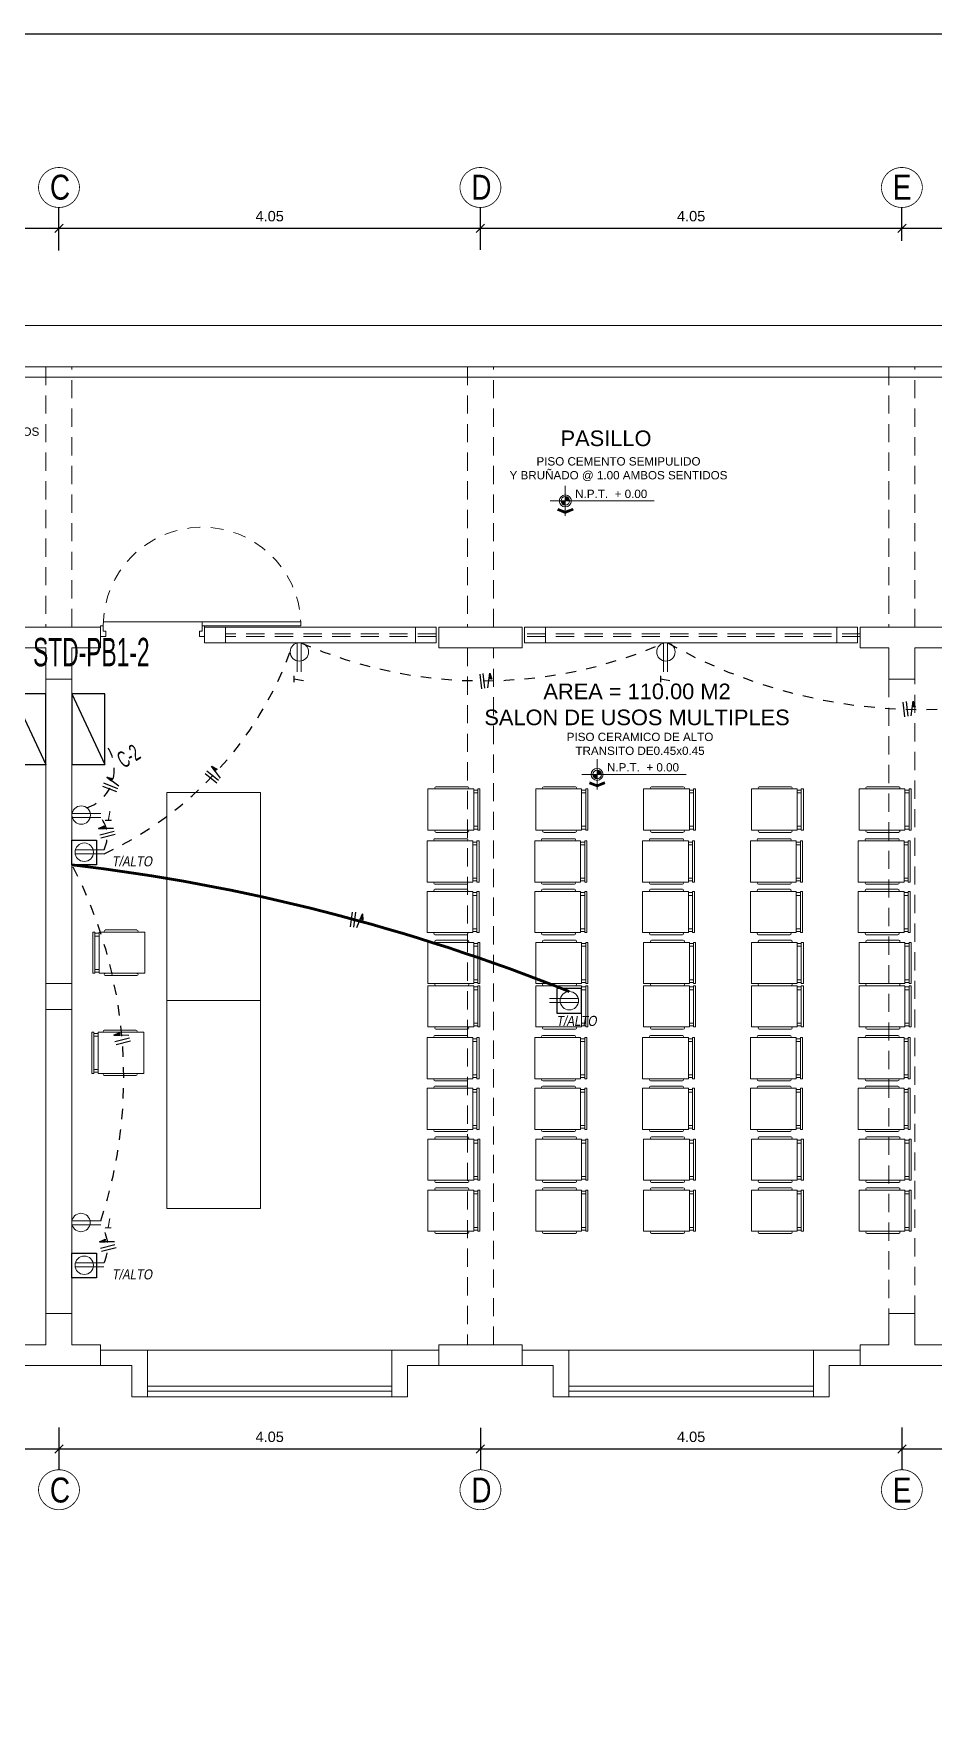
# Model space of a CAD drawing. Header units: millimetres. Extents: x 3354 to 3637, y 1117 to 1358.
# Drawn here: x 3441.74 to 3450.38, y 1136.59 to 1152.9 of the extents above; entities that cross this region are included whole.
import ezdxf

# ---------------------------------------------------------------- set-up
doc = ezdxf.new("R2010")
doc.units = ezdxf.units.MM
for name, pattern in [('DASHED', [0.75, 0.5, -0.25]), ('DASHED2', [0.375, 0.25, -0.125]), ('TRAZOS2', [0.225, 0.15, -0.075])]:
    doc.linetypes.add(name, pattern=pattern)
for name, color, linetype, lineweight in [('cables', 152, 'Continuous', 60), ('CASCO', 252, 'Continuous', 9), ('INST. TOMAC.', 3, 'DASHED', 30), ('TABLERO', 122, 'Continuous', 25)]:
    doc.layers.add(name, color=color, linetype=linetype, lineweight=lineweight)
doc.layers.add('Efec-muebles', color=7, linetype='Continuous', lineweight=13, true_color=0x85826f)
doc.layers.add('N° cond', color=141, linetype='Continuous')
doc.styles.add('1', font='arial.ttf')
doc.styles.add('2-SIETE', font='ARIALN.TTF', dxfattribs={"height": 0.07})
doc.styles.add('BYE', font='ARIALN.TTF', dxfattribs={"oblique": 10, "height": 2})
doc.styles.get("Standard").update_dxf_attribs({"font": 'arial.ttf'})
doc.styles.add('style1', font='arial.ttf')
doc.styles.add('style2', font='arial.ttf')
doc.dimstyles.new('Esc  1  50', dxfattribs={"dimtxt": 0.1, "dimasz": 0.08, "dimexe": 0.2, "dimexo": 0.15, "dimgap": 0.065, "dimtad": 1, "dimzin": 4, "dimdsep": 46, "dimtxsty": 'Standard', "dimblk": 'OBLIQUE', "dimcen": 0.12, "dimdle": 0.15, "dimadec": 0, "dimazin": 0, "dimtfac": 1, "dimtix": 1, "dimtmove": 0, "dimatfit": 3, "dimldrblk": 'OBLIQUE', "dimfxl": 1, "dimarcsym": 0})

# ---------------------------------------------------------------- blocks, each defined once
blk = doc.blocks.new('_Oblique')
at = {"color": 0, "linetype": 'ByBlock', "lineweight": -2}
blk.add_line((-0.5, -0.5), (0.5, 0.5), dxfattribs=at)
blk = doc.blocks.new('*D100')
at = {"layer": 'CASCO', "color": 0, "lineweight": -2, "transparency": 16777216}
for p, q in [((3437.926, 1139.499), (3437.926, 1139.093)), ((3441.976, 1139.499), (3441.976, 1139.093)), ((3437.776, 1139.293), (3442.126, 1139.293))]:
    blk.add_line(p, q, dxfattribs=at)
at = {"layer": 'Defpoints', "color": 0, "transparency": 16777216}
for p in [(3437.926, 1139.649), (3441.976, 1139.649), (3441.976, 1139.293)]:
    blk.add_point(p, dxfattribs=at)
at = {"layer": 'CASCO', "color": 0, "lineweight": -2, "transparency": 16777216, "xscale": 0.08, "yscale": 0.08, "zscale": 0.08, "rotation": 180}
blk.add_blockref('_Oblique', (3437.926, 1139.293), dxfattribs=at)
at = {"layer": 'CASCO', "color": 0, "lineweight": -2, "transparency": 16777216, "xscale": 0.08, "yscale": 0.08, "zscale": 0.08}
blk.add_blockref('_Oblique', (3441.976, 1139.293), dxfattribs=at)
at = {"layer": 'CASCO', "color": 0, "transparency": 16777216, "insert": (3439.951, 1139.409), "char_height": 0.1, "attachment_point": 5}
blk.add_mtext('4.05', dxfattribs=at)
blk = doc.blocks.new('*D101')
at = {"layer": 'CASCO', "color": 0, "lineweight": -2, "transparency": 16777216}
for p, q in [((3441.976, 1139.499), (3441.976, 1139.093)), ((3446.026, 1139.495), (3446.026, 1139.093)), ((3441.826, 1139.293), (3446.176, 1139.293))]:
    blk.add_line(p, q, dxfattribs=at)
at = {"layer": 'Defpoints', "color": 0, "transparency": 16777216}
for p in [(3441.976, 1139.649), (3446.026, 1139.645), (3446.026, 1139.293)]:
    blk.add_point(p, dxfattribs=at)
at = {"layer": 'CASCO', "color": 0, "lineweight": -2, "transparency": 16777216, "xscale": 0.08, "yscale": 0.08, "zscale": 0.08, "rotation": 180}
blk.add_blockref('_Oblique', (3441.976, 1139.293), dxfattribs=at)
at = {"layer": 'CASCO', "color": 0, "lineweight": -2, "transparency": 16777216, "xscale": 0.08, "yscale": 0.08, "zscale": 0.08}
blk.add_blockref('_Oblique', (3446.026, 1139.293), dxfattribs=at)
at = {"layer": 'CASCO', "color": 0, "transparency": 16777216, "insert": (3444.001, 1139.409), "char_height": 0.1, "attachment_point": 5}
blk.add_mtext('4.05', dxfattribs=at)
blk = doc.blocks.new('*D102')
at = {"layer": 'CASCO', "color": 0, "lineweight": -2, "transparency": 16777216}
for p, q in [((3446.026, 1139.495), (3446.026, 1139.093)), ((3450.076, 1139.499), (3450.076, 1139.093)), ((3445.876, 1139.293), (3450.226, 1139.293))]:
    blk.add_line(p, q, dxfattribs=at)
at = {"layer": 'Defpoints', "color": 0, "transparency": 16777216}
for p in [(3450.076, 1139.649), (3446.026, 1139.645), (3450.076, 1139.293)]:
    blk.add_point(p, dxfattribs=at)
at = {"layer": 'CASCO', "color": 0, "lineweight": -2, "transparency": 16777216, "xscale": 0.08, "yscale": 0.08, "zscale": 0.08, "rotation": 180}
blk.add_blockref('_Oblique', (3446.026, 1139.293), dxfattribs=at)
at = {"layer": 'CASCO', "color": 0, "lineweight": -2, "transparency": 16777216, "xscale": 0.08, "yscale": 0.08, "zscale": 0.08}
blk.add_blockref('_Oblique', (3450.076, 1139.293), dxfattribs=at)
at = {"layer": 'CASCO', "color": 0, "transparency": 16777216, "insert": (3448.051, 1139.409), "char_height": 0.1, "attachment_point": 5}
blk.add_mtext('4.05', dxfattribs=at)
blk = doc.blocks.new('*D103')
at = {"layer": 'CASCO', "color": 0, "lineweight": -2, "transparency": 16777216}
for p, q in [((3450.076, 1139.499), (3450.076, 1139.093)), ((3454.126, 1139.499), (3454.126, 1139.093)), ((3449.926, 1139.293), (3454.276, 1139.293))]:
    blk.add_line(p, q, dxfattribs=at)
at = {"layer": 'Defpoints', "color": 0, "transparency": 16777216}
for p in [(3450.076, 1139.649), (3454.126, 1139.649), (3454.126, 1139.293)]:
    blk.add_point(p, dxfattribs=at)
at = {"layer": 'CASCO', "color": 0, "lineweight": -2, "transparency": 16777216, "xscale": 0.08, "yscale": 0.08, "zscale": 0.08, "rotation": 180}
blk.add_blockref('_Oblique', (3450.076, 1139.293), dxfattribs=at)
at = {"layer": 'CASCO', "color": 0, "lineweight": -2, "transparency": 16777216, "xscale": 0.08, "yscale": 0.08, "zscale": 0.08}
blk.add_blockref('_Oblique', (3454.126, 1139.293), dxfattribs=at)
at = {"layer": 'CASCO', "color": 0, "transparency": 16777216, "insert": (3452.101, 1139.409), "char_height": 0.1, "attachment_point": 5}
blk.add_mtext('4.05', dxfattribs=at)
blk = doc.blocks.new('*D112')
at = {"layer": 'CASCO', "color": 0, "lineweight": -2, "transparency": 16777216}
for p, q in [((3437.926, 1150.816), (3437.926, 1151.228)), ((3441.976, 1150.816), (3441.976, 1151.228)), ((3437.776, 1151.028), (3442.126, 1151.028))]:
    blk.add_line(p, q, dxfattribs=at)
at = {"layer": 'Defpoints', "color": 0, "transparency": 16777216}
for p in [(3441.976, 1151.028), (3437.926, 1150.666), (3441.976, 1150.666)]:
    blk.add_point(p, dxfattribs=at)
at = {"layer": 'CASCO', "color": 0, "lineweight": -2, "transparency": 16777216, "xscale": 0.08, "yscale": 0.08, "zscale": 0.08, "rotation": 180}
blk.add_blockref('_Oblique', (3437.926, 1151.028), dxfattribs=at)
at = {"layer": 'CASCO', "color": 0, "lineweight": -2, "transparency": 16777216, "xscale": 0.08, "yscale": 0.08, "zscale": 0.08}
blk.add_blockref('_Oblique', (3441.976, 1151.028), dxfattribs=at)
at = {"layer": 'CASCO', "color": 0, "transparency": 16777216, "insert": (3439.951, 1151.144), "char_height": 0.1, "attachment_point": 5}
blk.add_mtext('4.05', dxfattribs=at)
blk = doc.blocks.new('*D113')
at = {"layer": 'CASCO', "color": 0, "lineweight": -2, "transparency": 16777216}
for p, q in [((3441.976, 1150.816), (3441.976, 1151.228)), ((3446.026, 1150.821), (3446.026, 1151.228)), ((3441.826, 1151.028), (3446.176, 1151.028))]:
    blk.add_line(p, q, dxfattribs=at)
at = {"layer": 'Defpoints', "color": 0, "transparency": 16777216}
for p in [(3446.026, 1151.028), (3441.976, 1150.666), (3446.026, 1150.671)]:
    blk.add_point(p, dxfattribs=at)
at = {"layer": 'CASCO', "color": 0, "lineweight": -2, "transparency": 16777216, "xscale": 0.08, "yscale": 0.08, "zscale": 0.08, "rotation": 180}
blk.add_blockref('_Oblique', (3441.976, 1151.028), dxfattribs=at)
at = {"layer": 'CASCO', "color": 0, "lineweight": -2, "transparency": 16777216, "xscale": 0.08, "yscale": 0.08, "zscale": 0.08}
blk.add_blockref('_Oblique', (3446.026, 1151.028), dxfattribs=at)
at = {"layer": 'CASCO', "color": 0, "transparency": 16777216, "insert": (3444.001, 1151.144), "char_height": 0.1, "attachment_point": 5}
blk.add_mtext('4.05', dxfattribs=at)
blk = doc.blocks.new('THT')
for p, q in [((-1.074, 0.413), (-1.014, 0.413)), ((-1.074, 0.293), (-1.074, 0.413)), ((-1.014, 0.413), (-1.014, 0.353)), ((0.126, 0.413), (0.066, 0.413)), ((0.066, 0.413), (0.066, 0.353)), ((0.126, 0.293), (0.126, 0.413)), ((-1.044, 0.293), (-1.074, 0.293)), ((-1.044, 0.353), (-1.044, 0.293)), ((-1.014, 0.353), (-1.044, 0.353)), ((0.096, 0.245), (-1.044, 0.245)), ((0.066, 0.353), (0.096, 0.353)), ((0.096, 0.353), (0.096, 0.293)), ((0.096, 0.293), (0.126, 0.293)), ((0.096, 0.293), (0.096, 0.245)), ((1.236, 0.293), (0.096, 0.293)), ((0.096, 0.245), (1.236, 0.245)), ((1.236, 0.245), (1.236, 0.293))]:
    blk.add_line(p, q)
at = {"linetype": 'TRAZOS2'}
blk.add_arc((0.096, 0.293), 1.14, 180, 357.5868, dxfattribs=at)
blk = doc.blocks.new('dtyrdyt')
at = {"layer": 'CASCO'}
h = blk.add_hatch(color=256, dxfattribs=at)
h.paths.add_polyline_path([(850.126, 424.939), (850.167, 424.939, 0.414214), (850.126, 424.98)])
h.paths.add_polyline_path([(850.126, 424.898), (850.126, 424.939), (850.084, 424.939, 0.414214)])
blk.add_hatch(color=256, dxfattribs=at).paths.add_polyline_path([(850.126, 424.839), (850.057, 424.867), (850.049, 424.849), (850.126, 424.818), (850.202, 424.849), (850.194, 424.867)])
for p, q in [((850.126, 424.939), (850.126, 425.084)), ((849.981, 424.939), (850.981, 424.939)), ((850.126, 424.818), (850.049, 424.849)), ((850.126, 424.839), (850.057, 424.867)), ((850.126, 424.939), (850.126, 424.795)), ((850.126, 424.839), (850.194, 424.867)), ((850.126, 424.818), (850.202, 424.849)), ((850.202, 424.849), (850.194, 424.867))]:
    blk.add_line(p, q, dxfattribs=at)
for radius in [0.0578, 0.0413]:
    blk.add_circle((850.126, 424.939), radius, dxfattribs=at)
blk = doc.blocks.new('dssa')
at = {"layer": 'Efec-muebles'}
for p, q in [((0, 0.024), (0.036, 0.024)), ((0, 0), (0.036, 0)), ((0, -0.292), (0.036, -0.292)), ((0, -0.316), (0.036, -0.316))]:
    blk.add_line(p, q, dxfattribs=at)
for points in [[(0, -0.326), (-0.4, -0.326), (-0.4, 0.034), (0, 0.034), (0, -0.326)], [(-0.053, 0.053), (-0.331, 0.053)], [(-0.331, 0.034), (-0.053, 0.034)], [(-0.331, -0.326), (-0.053, -0.326)], [(-0.053, -0.345), (-0.331, -0.345)]]:
    blk.add_lwpolyline(points, dxfattribs=at)
blk.add_lwpolyline([(0.054, 0.034), (0.036, 0.034), (0.036, -0.326), (0.054, -0.326)], close=True, dxfattribs=at)
for centre, start, end in [((-0.331, 0.043), 90, 270), ((-0.053, 0.043), 270, 90), ((-0.331, -0.336), 90, 270), ((-0.053, -0.336), 270, 90)]:
    blk.add_arc(centre, 0.00947, start, end, dxfattribs=at)
blk = doc.blocks.new('D')
at = {"layer": 'TABLERO'}
blk.add_line((3390.514, 1173.454), (3390.831, 1172.773), dxfattribs=at)
blk.add_lwpolyline([(3390.514, 1173.454), (3390.514, 1172.773), (3390.831, 1172.773), (3390.831, 1173.454)], close=True, dxfattribs=at)
blk = doc.blocks.new('T')
at = {"color": 4, "linetype": 'Continuous', "lineweight": 20, "ltscale": 0.1}
for p, q in [((-49.222, 238.573), (-49.433, 238.573)), ((-49.222, 238.544), (-49.433, 238.544))]:
    blk.add_line(p, q, dxfattribs=at)
blk.add_circle((-49.289, 238.556), 0.0671, dxfattribs=at)
blk = doc.blocks.new('tc')
at = {"layer": 'cables', "xscale": 1.320000000000436, "yscale": 1.320000000000436, "zscale": 1.320000000000436}
blk.add_blockref('T', (3434.581, 833.171), dxfattribs=at)
at = {"style": 'BYE', "oblique": 10}
blk.add_text('T', height=0.0964, dxfattribs=at).set_placement((3369.209, 1148.025))
blk = doc.blocks.new('*D276')
at = {"layer": 'CASCO', "color": 0, "lineweight": -2, "transparency": 16777216}
for p, q in [((3446.026, 1150.913), (3446.026, 1151.228)), ((3450.076, 1150.909), (3450.076, 1151.228)), ((3445.876, 1151.028), (3450.226, 1151.028))]:
    blk.add_line(p, q, dxfattribs=at)
at = {"layer": 'Defpoints', "color": 0, "transparency": 16777216}
for p in [(3450.076, 1151.028), (3446.026, 1150.763), (3450.076, 1150.759)]:
    blk.add_point(p, dxfattribs=at)
at = {"layer": 'CASCO', "color": 0, "lineweight": -2, "transparency": 16777216, "xscale": 0.08, "yscale": 0.08, "zscale": 0.08, "rotation": 180}
blk.add_blockref('_Oblique', (3446.026, 1151.028), dxfattribs=at)
at = {"layer": 'CASCO', "color": 0, "lineweight": -2, "transparency": 16777216, "xscale": 0.08, "yscale": 0.08, "zscale": 0.08}
blk.add_blockref('_Oblique', (3450.076, 1151.028), dxfattribs=at)
at = {"layer": 'CASCO', "color": 0, "transparency": 16777216, "insert": (3448.051, 1151.144), "char_height": 0.1, "attachment_point": 5}
blk.add_mtext('4.05', dxfattribs=at)
blk = doc.blocks.new('*D277')
at = {"layer": 'CASCO', "color": 0, "lineweight": -2, "transparency": 16777216}
for p, q in [((3450.076, 1150.909), (3450.076, 1151.228)), ((3454.126, 1150.909), (3454.126, 1151.228)), ((3449.926, 1151.028), (3454.276, 1151.028))]:
    blk.add_line(p, q, dxfattribs=at)
at = {"layer": 'Defpoints', "color": 0, "transparency": 16777216}
for p in [(3454.126, 1151.028), (3450.076, 1150.759), (3454.126, 1150.759)]:
    blk.add_point(p, dxfattribs=at)
at = {"layer": 'CASCO', "color": 0, "lineweight": -2, "transparency": 16777216, "xscale": 0.08, "yscale": 0.08, "zscale": 0.08, "rotation": 180}
blk.add_blockref('_Oblique', (3450.076, 1151.028), dxfattribs=at)
at = {"layer": 'CASCO', "color": 0, "lineweight": -2, "transparency": 16777216, "xscale": 0.08, "yscale": 0.08, "zscale": 0.08}
blk.add_blockref('_Oblique', (3454.126, 1151.028), dxfattribs=at)
at = {"layer": 'CASCO', "color": 0, "transparency": 16777216, "insert": (3452.101, 1151.144), "char_height": 0.1, "attachment_point": 5}
blk.add_mtext('4.05', dxfattribs=at)

msp = doc.modelspace()

# ---------------------------------------------------------------- hatches: boundary and pattern name
at = {"layer": 'N° cond'}
for points in [[(3446.118, 1146.752), (3446.11, 1146.698), (3446.137, 1146.694)], [(3450.185, 1146.482), (3450.178, 1146.428), (3450.204, 1146.424)], [(3443.442, 1145.857), (3443.474, 1145.813), (3443.496, 1145.829)], [(3442.435, 1145.751), (3442.479, 1145.718), (3442.496, 1145.74)], [(3442.356, 1145.259), (3442.411, 1145.258), (3442.411, 1145.285)], [(3444.893, 1144.439), (3444.872, 1144.388), (3444.897, 1144.378)], [(3442.502, 1143.271), (3442.557, 1143.271), (3442.557, 1143.298)], [(3442.364, 1141.285), (3442.418, 1141.284), (3442.419, 1141.311)]]:
    msp.add_hatch(color=3, dxfattribs=at).paths.add_polyline_path(points)

# ---------------------------------------------------------------- linework, layer by layer
at = {"ltscale": 2}
msp.add_lwpolyline([(3416.769, 1152.897), (3462.641, 1152.897), (3462.641, 1119.937), (3416.769, 1119.937)], close=True, dxfattribs=at)
for points in [[(3442.101, 1145.147), (3442.338, 1145.147), (3442.338, 1144.909), (3442.101, 1144.909)], [(3446.998, 1143.719), (3446.761, 1143.719), (3446.761, 1143.481), (3446.998, 1143.481)], [(3442.101, 1141.176), (3442.338, 1141.176), (3442.338, 1140.938), (3442.101, 1140.938)]]:
    msp.add_lwpolyline(points, close=True)
at = {"layer": 'cables'}
msp.add_arc((3439.876, 1126.208), 18.833, 68.1684, 83.2167, dxfattribs=at)
at = {"layer": 'CASCO'}
for p, q in [((3441.851, 1146.694), (3441.851, 1145.994)), ((3441.851, 1143.769), (3442.101, 1143.769)), ((3441.851, 1143.519), (3442.101, 1143.519))]:
    msp.add_line(p, q, dxfattribs=at)
at = {"layer": 'CASCO', "lineweight": 0}
for p, q in [((3445.176, 1140.244), (3442.826, 1140.244)), ((3449.226, 1140.244), (3446.876, 1140.244))]:
    msp.add_line(p, q, dxfattribs=at)
at = {"layer": 'CASCO', "ltscale": 2}
for p, q in [((3445.176, 1139.794), (3442.826, 1139.794)), ((3449.226, 1139.794), (3446.876, 1139.794))]:
    msp.add_line(p, q, dxfattribs=at)
at = {"layer": 'CASCO', "ltscale": 2, "const_width": 0.0076}
for points in [[(3442.173, 1151.425, 0.951688), (3441.779, 1151.425, 1)], [(3446.223, 1151.425, 0.951688), (3445.829, 1151.425, 1)], [(3450.273, 1151.425, 0.951688), (3449.879, 1151.425, 1)], [(3442.173, 1138.896, -0.951688), (3441.779, 1138.896, -1)], [(3446.223, 1138.896, -0.951688), (3445.829, 1138.896, -1)], [(3450.273, 1138.896, -0.951688), (3449.879, 1138.896, -1)]]:
    msp.add_lwpolyline(points, format="xyb", close=True, dxfattribs=at)
at = {"layer": 'CASCO', "lineweight": 0, "ltscale": 0.5}
msp.add_lwpolyline([(3433.751, 1149.696), (3433.751, 1150.094), (3458.301, 1150.094), (3458.301, 1149.696)], dxfattribs=at)
at = {"layer": 'CASCO', "lineweight": 5}
for points in [[(3433.751, 1147.344), (3433.751, 1149.696), (3458.301, 1149.696), (3458.301, 1147.344)], [(3433.851, 1147.194), (3433.851, 1149.596), (3458.201, 1149.596), (3458.201, 1147.194)]]:
    msp.add_lwpolyline(points, dxfattribs=at)
at = {"layer": 'CASCO', "linetype": 'DASHED2', "ltscale": 0.7}
for points in [[(3441.851, 1147.194), (3442.101, 1147.194), (3442.101, 1149.696), (3441.851, 1149.696)], [(3445.901, 1147.194), (3446.151, 1147.194), (3446.151, 1149.696), (3445.901, 1149.696)], [(3449.951, 1147.194), (3450.201, 1147.194), (3450.201, 1149.696), (3449.951, 1149.696)], [(3445.901, 1140.294), (3446.151, 1140.294), (3446.151, 1146.994), (3445.901, 1146.994)], [(3449.951, 1140.594), (3450.201, 1140.594), (3450.201, 1146.694), (3449.951, 1146.694)]]:
    msp.add_lwpolyline(points, close=True, dxfattribs=at)
at = {"layer": 'CASCO'}
for points in [[(3441.576, 1146.994), (3441.851, 1146.994), (3441.851, 1146.694), (3442.101, 1146.694), (3442.101, 1146.994), (3442.376, 1146.994), (3442.376, 1147.194), (3442.101, 1147.194), (3441.851, 1147.194), (3441.576, 1147.194)], [(3443.376, 1147.194), (3443.576, 1147.194), (3443.576, 1147.044), (3443.376, 1147.044)], [(3445.401, 1147.194), (3445.601, 1147.194), (3445.601, 1147.044), (3445.401, 1147.044)], [(3446.651, 1147.194), (3446.451, 1147.194), (3446.451, 1147.044), (3446.651, 1147.044)], [(3449.451, 1147.194), (3449.651, 1147.194), (3449.651, 1147.044), (3449.451, 1147.044)], [(3449.676, 1146.994), (3449.951, 1146.994), (3449.951, 1146.694), (3450.201, 1146.694), (3450.201, 1146.994), (3450.476, 1146.994), (3450.476, 1147.194), (3450.201, 1147.194), (3449.951, 1147.194), (3449.676, 1147.194)], [(3441.851, 1143.519), (3441.851, 1143.769), (3442.101, 1143.769), (3442.101, 1143.519)], [(3442.101, 1143.519), (3442.101, 1143.769), (3441.851, 1143.769), (3441.851, 1143.519)], [(3441.576, 1140.294), (3441.851, 1140.294), (3441.851, 1140.594), (3442.101, 1140.594), (3442.101, 1140.294), (3442.376, 1140.294), (3442.376, 1140.094), (3442.376, 1140.094), (3441.576, 1140.094), (3441.576, 1140.094)], [(3449.676, 1140.294), (3449.951, 1140.294), (3449.951, 1140.594), (3450.201, 1140.594), (3450.201, 1140.294), (3450.476, 1140.294), (3450.476, 1140.094), (3450.476, 1140.094), (3449.676, 1140.094), (3449.676, 1140.094)]]:
    msp.add_lwpolyline(points, close=True, dxfattribs=at)
at = {"layer": 'CASCO', "lineweight": 0, "ltscale": 0.5}
for points in [[(3443.576, 1147.194), (3445.401, 1147.194), (3445.401, 1147.044), (3443.576, 1147.044)], [(3446.651, 1147.194), (3449.451, 1147.194), (3449.451, 1147.044), (3446.651, 1147.044)]]:
    msp.add_lwpolyline(points, close=True, dxfattribs=at)
at = {"layer": 'CASCO'}
for points in [[(3445.626, 1147.194), (3445.626, 1146.994), (3446.426, 1146.994), (3446.426, 1147.194), (3445.626, 1147.194)], [(3445.626, 1140.294), (3445.626, 1140.094), (3446.426, 1140.094), (3446.426, 1140.294), (3445.626, 1140.294)], [(3442.826, 1139.847), (3445.176, 1139.847), (3445.176, 1139.897), (3442.826, 1139.897), (3442.826, 1139.847)], [(3446.876, 1139.847), (3449.226, 1139.847), (3449.226, 1139.897), (3446.876, 1139.897), (3446.876, 1139.847)]]:
    msp.add_lwpolyline(points, dxfattribs=at)
at = {"layer": 'CASCO', "linetype": 'DASHED2', "ltscale": 0.7}
for points in [[(3445.601, 1147.128), (3443.576, 1147.128)], [(3445.601, 1147.105), (3443.576, 1147.105)], [(3449.676, 1147.128), (3446.426, 1147.128)], [(3449.676, 1147.105), (3446.426, 1147.105)]]:
    msp.add_lwpolyline(points, dxfattribs=at)
at = {"layer": 'CASCO', "ltscale": 2}
for points in [[(3442.101, 1143.769), (3441.851, 1143.769), (3441.851, 1146.694), (3442.101, 1146.694)], [(3442.101, 1140.594), (3441.851, 1140.594), (3441.851, 1143.519), (3442.101, 1143.519)], [(3442.826, 1139.794), (3442.676, 1139.794), (3442.676, 1140.094), (3442.376, 1140.094), (3442.376, 1140.244), (3442.826, 1140.244)], [(3446.876, 1139.794), (3446.726, 1139.794), (3446.726, 1140.094), (3446.426, 1140.094), (3446.426, 1140.244), (3446.876, 1140.244)], [(3449.226, 1139.794), (3449.376, 1139.794), (3449.376, 1140.094), (3449.676, 1140.094), (3449.676, 1140.244), (3449.226, 1140.244)]]:
    msp.add_lwpolyline(points, close=True, dxfattribs=at)
msp.add_lwpolyline([(3445.326, 1140.244), (3445.626, 1140.244), (3445.626, 1140.094), (3445.326, 1140.094), (3445.326, 1139.794), (3445.176, 1139.794), (3445.176, 1140.244), (3445.176, 1140.244), (3445.326, 1140.244), (3445.326, 1140.244)], dxfattribs=at)
at = {"layer": 'Efec-muebles', "lineweight": 15}
for points in [[(3443.014, 1145.603), (3443.014, 1143.603), (3443.914, 1143.603), (3443.914, 1145.603), (3443.014, 1145.603)], [(3443.014, 1143.603), (3443.014, 1141.603), (3443.914, 1141.603), (3443.914, 1143.603), (3443.014, 1143.603)]]:
    msp.add_lwpolyline(points, dxfattribs=at)
at = {"layer": 'INST. TOMAC.', "color": 7, "ltscale": 0.15}
for centre, radius, start, end in [((3446.048, 1151.026), 4.349, 246.3254, 293.576), ((3450.269, 1151.374), 4.974, 240.5643, 299.3963), ((3440.949, 1148.155), 3.463, 294.9301, 339.7268), ((3442.12, 1145.825), 0.388, 288.6885, 40.3603), ((3442.137, 1145.184), 0.302, 334.0951, 36.7399), ((3438.158, 1142.867), 4.441, 341.8738, 27.3802), ((3442.088, 1141.239), 0.357, 333.9168, 35.7461)]:
    msp.add_arc(centre, radius, start, end, dxfattribs=at)
at = {"layer": 'N° cond', "color": 0, "ltscale": 0.5}
for p, q in [((3446.039, 1146.6), (3446.023, 1146.743)), ((3446.07, 1146.606), (3446.054, 1146.748)), ((3446.097, 1146.609), (3446.118, 1146.752)), ((3450.106, 1146.331), (3450.09, 1146.473)), ((3450.137, 1146.337), (3450.121, 1146.479)), ((3450.165, 1146.34), (3450.185, 1146.482)), ((3443.527, 1145.741), (3443.442, 1145.857)), ((3442.54, 1145.639), (3442.408, 1145.693)), ((3442.551, 1145.664), (3442.435, 1145.751)), ((3443.492, 1145.694), (3443.38, 1145.784)), ((3443.51, 1145.72), (3443.398, 1145.81)), ((3442.531, 1145.609), (3442.398, 1145.663)), ((3442.5, 1145.257), (3442.356, 1145.259)), ((3442.507, 1145.23), (3442.368, 1145.195)), ((3442.517, 1145.2), (3442.378, 1145.165)), ((3444.779, 1144.312), (3444.798, 1144.453)), ((3444.81, 1144.31), (3444.83, 1144.452)), ((3444.838, 1144.306), (3444.893, 1144.439)), ((3442.646, 1143.269), (3442.502, 1143.271)), ((3442.653, 1143.243), (3442.514, 1143.208)), ((3442.663, 1143.213), (3442.524, 1143.178)), ((3442.508, 1141.283), (3442.364, 1141.285)), ((3442.514, 1141.256), (3442.376, 1141.221)), ((3442.524, 1141.227), (3442.385, 1141.192))]:
    msp.add_line(p, q, dxfattribs=at)
at = {"layer": 'N° cond', "color": 3}
for points in [[(3446.118, 1146.752), (3446.11, 1146.695), (3446.11, 1146.696), (3446.118, 1146.752), (3446.137, 1146.694), (3446.11, 1146.698)], [(3450.185, 1146.482), (3450.177, 1146.425), (3450.177, 1146.427), (3450.185, 1146.482), (3450.204, 1146.424), (3450.178, 1146.428)], [(3443.442, 1145.857), (3443.476, 1145.811), (3443.475, 1145.812), (3443.442, 1145.857), (3443.496, 1145.829), (3443.474, 1145.813)], [(3442.435, 1145.751), (3442.481, 1145.716), (3442.48, 1145.717), (3442.435, 1145.751), (3442.496, 1145.74), (3442.479, 1145.718)], [(3442.356, 1145.259), (3442.414, 1145.258), (3442.412, 1145.258), (3442.356, 1145.259), (3442.411, 1145.285), (3442.411, 1145.258)], [(3444.893, 1144.439), (3444.871, 1144.386), (3444.871, 1144.387), (3444.893, 1144.439), (3444.897, 1144.378), (3444.872, 1144.388)], [(3442.502, 1143.271), (3442.56, 1143.271), (3442.558, 1143.271), (3442.502, 1143.271), (3442.557, 1143.298), (3442.557, 1143.271)], [(3442.364, 1141.285), (3442.421, 1141.284), (3442.42, 1141.284), (3442.364, 1141.285), (3442.419, 1141.311), (3442.418, 1141.284)]]:
    msp.add_lwpolyline(points, dxfattribs=at)

# ---------------------------------------------------------------- block references
for p, rotation in [((4592.351, -2222.564), 90), ((4595.874, -2222.564), 90), ((6811.709, 2293.452), 180), ((6811.707, 2289.535), 180)]:
    msp.add_blockref('tc', p, dxfattribs=dict(rotation=rotation))
for p in [(51.019, -26.901), (51.584, -26.901)]:
    msp.add_blockref('D', p)
at = {"layer": 'cables', "yscale": 1.320000000000436, "zscale": 1.320000000000436}
for p, xscale in [((3377.157, 830.136), -1.320000000000436), ((3511.942, 828.708), 1.320000000000436), ((3377.157, 826.165), -1.320000000000436)]:
    msp.add_blockref('T', p, dxfattribs=dict(at, xscale=xscale))
at = {"layer": 'CASCO'}
for p in [(2596.716, 723.468), (2597.021, 720.839)]:
    msp.add_blockref('dtyrdyt', p, dxfattribs=at)
at = {"layer": 'CASCO', "xscale": -0.8333541671872685, "yscale": 0.8333541671872685, "zscale": 0.8333541671872685, "rotation": 180}
msp.add_blockref('THT', (3443.271, 1147.449), dxfattribs=at)
at = {"layer": 'Efec-muebles', "lineweight": 15, "xscale": -1.1, "yscale": 1.1, "zscale": 1.1, "rotation": 180}
for p in [(3445.962, 1145.279), (3446.998, 1145.279), (3448.034, 1145.279), (3449.07, 1145.279), (3450.106, 1145.279), (3445.953, 1144.78), (3446.989, 1144.78), (3448.025, 1144.78), (3449.061, 1144.78), (3450.097, 1144.78), (3445.953, 1144.294), (3446.989, 1144.294), (3448.025, 1144.294), (3449.061, 1144.294), (3450.097, 1144.294), (3445.962, 1143.804), (3446.998, 1143.804), (3448.034, 1143.804), (3449.07, 1143.804), (3450.106, 1143.804), (3445.962, 1143.387), (3446.998, 1143.387), (3448.034, 1143.387), (3449.07, 1143.387), (3450.106, 1143.387), (3445.953, 1142.889), (3446.989, 1142.889), (3448.025, 1142.889), (3449.061, 1142.889), (3450.097, 1142.889), (3445.953, 1142.402), (3446.989, 1142.402), (3448.025, 1142.402), (3449.061, 1142.402), (3450.097, 1142.402), (3445.962, 1141.913), (3446.998, 1141.913), (3448.034, 1141.913), (3449.07, 1141.913), (3450.106, 1141.913), (3445.962, 1141.423), (3446.998, 1141.423), (3448.034, 1141.423), (3449.07, 1141.423), (3450.106, 1141.423)]:
    msp.add_blockref('dssa', p, dxfattribs=at)
at = {"layer": 'Efec-muebles', "lineweight": 15, "xscale": -1.1, "yscale": 1.1, "zscale": 1.1}
for p in [(3442.361, 1144.224), (3442.352, 1143.262)]:
    msp.add_blockref('dssa', p, dxfattribs=at)

# ---------------------------------------------------------------- texts
at = {"style": 'BYE', "oblique": 10}
for p in [(3442.484, 1144.894), (3446.755, 1143.36), (3442.484, 1140.923)]:
    msp.add_text('T/ALTO', height=0.0964, dxfattribs=at).set_placement(p)
at = {"layer": 'CASCO', "style": 'style1', "width": 0.8}
for s, p in [('C', (3441.889, 1151.303)), ('D', (3445.939, 1151.303)), ('E', (3449.989, 1151.303)), ('C', (3441.889, 1138.778)), ('D', (3445.939, 1138.778)), ('E', (3449.989, 1138.778))]:
    msp.add_text(s, height=0.24, dxfattribs=at).set_placement(p)
at = {"layer": 'CASCO', "style": '1'}
for p in [(3446.937, 1148.435), (3447.242, 1145.806)]:
    msp.add_text('N.P.T.  + 0.00', height=0.08, dxfattribs=at).set_placement(p)
at = {"layer": 'CASCO', "lineweight": 5, "char_height": 0.07998, "width": 2.09636, "attachment_point": 8, "style": '1'}
for insert in [(3440.74, 1149.017), (3447.353, 1148.598)]:
    msp.add_mtext('PISO CEMENTO SEMIPULIDO \\PY BRUÑADO @ 1.00 AMBOS SENTIDOS', dxfattribs=dict(at, insert=insert))
at = {"layer": 'CASCO', "char_height": 0.15, "attachment_point": 5, "style": 'style2'}
for s, insert in [('\\A1;PASILLO', (3447.233, 1149.008)), ('\\A1;AREA = 110.00 M2\\PSALON DE USOS MULTIPLES', (3447.531, 1146.45))]:
    msp.add_mtext(s, dxfattribs=dict(at, insert=insert))
at = {"layer": 'CASCO', "insert": (3447.56, 1145.964), "char_height": 0.07998, "width": 2.09636, "attachment_point": 8, "style": '1'}
msp.add_mtext('PISO CERAMICO DE ALTO\\PTRANSITO DE0.45x0.45', dxfattribs=at)
at = {"layer": 'TABLERO', "style": '2-SIETE', "width": 0.7}
for s, height, rotation, p in [('STD-PB1-2', 0.2733, 0.0173, (3441.727, 1146.817, 0.112)), ('C-2', 0.1599, 31.5703, (3442.598, 1145.831, 0.179)), ('C-2', 0.1599, 31.5703, (3442.598, 1145.831, 0.179))]:
    msp.add_text(s, height=height, rotation=rotation, dxfattribs=at).set_placement(p)

# ---------------------------------------------------------------- dimensions: what is measured, and where the dimension line sits
at = {"layer": 'CASCO'}
for base, p1, p2, picture, middle in [((3441.976, 1151.028), (3437.926, 1150.666), (3441.976, 1150.666), '*D112', (3439.951, 1151.144)), ((3446.026, 1151.028), (3441.976, 1150.666), (3446.026, 1150.671), '*D113', (3444.001, 1151.144)), ((3450.076, 1151.028), (3446.026, 1150.763), (3450.076, 1150.759), '*D276', (3448.051, 1151.144)), ((3454.126, 1151.028), (3450.076, 1150.759), (3454.126, 1150.759), '*D277', (3452.101, 1151.144)), ((3441.976, 1139.293), (3437.926, 1139.649), (3441.976, 1139.649), '*D100', (3439.951, 1139.409)), ((3446.026, 1139.293), (3441.976, 1139.649), (3446.026, 1139.645), '*D101', (3444.001, 1139.409)), ((3450.076, 1139.293), (3446.026, 1139.645), (3450.076, 1139.649), '*D102', (3448.051, 1139.409)), ((3454.126, 1139.293), (3450.076, 1139.649), (3454.126, 1139.649), '*D103', (3452.101, 1139.409))]:
    dim = msp.add_linear_dim(base=base, p1=p1, p2=p2, dimstyle='Esc  1  50', dxfattribs=at)
    dim.commit()
    dim.dimension.update_dxf_attribs({"geometry": picture, "text_midpoint": middle})

doc.saveas('drawing.dxf')
